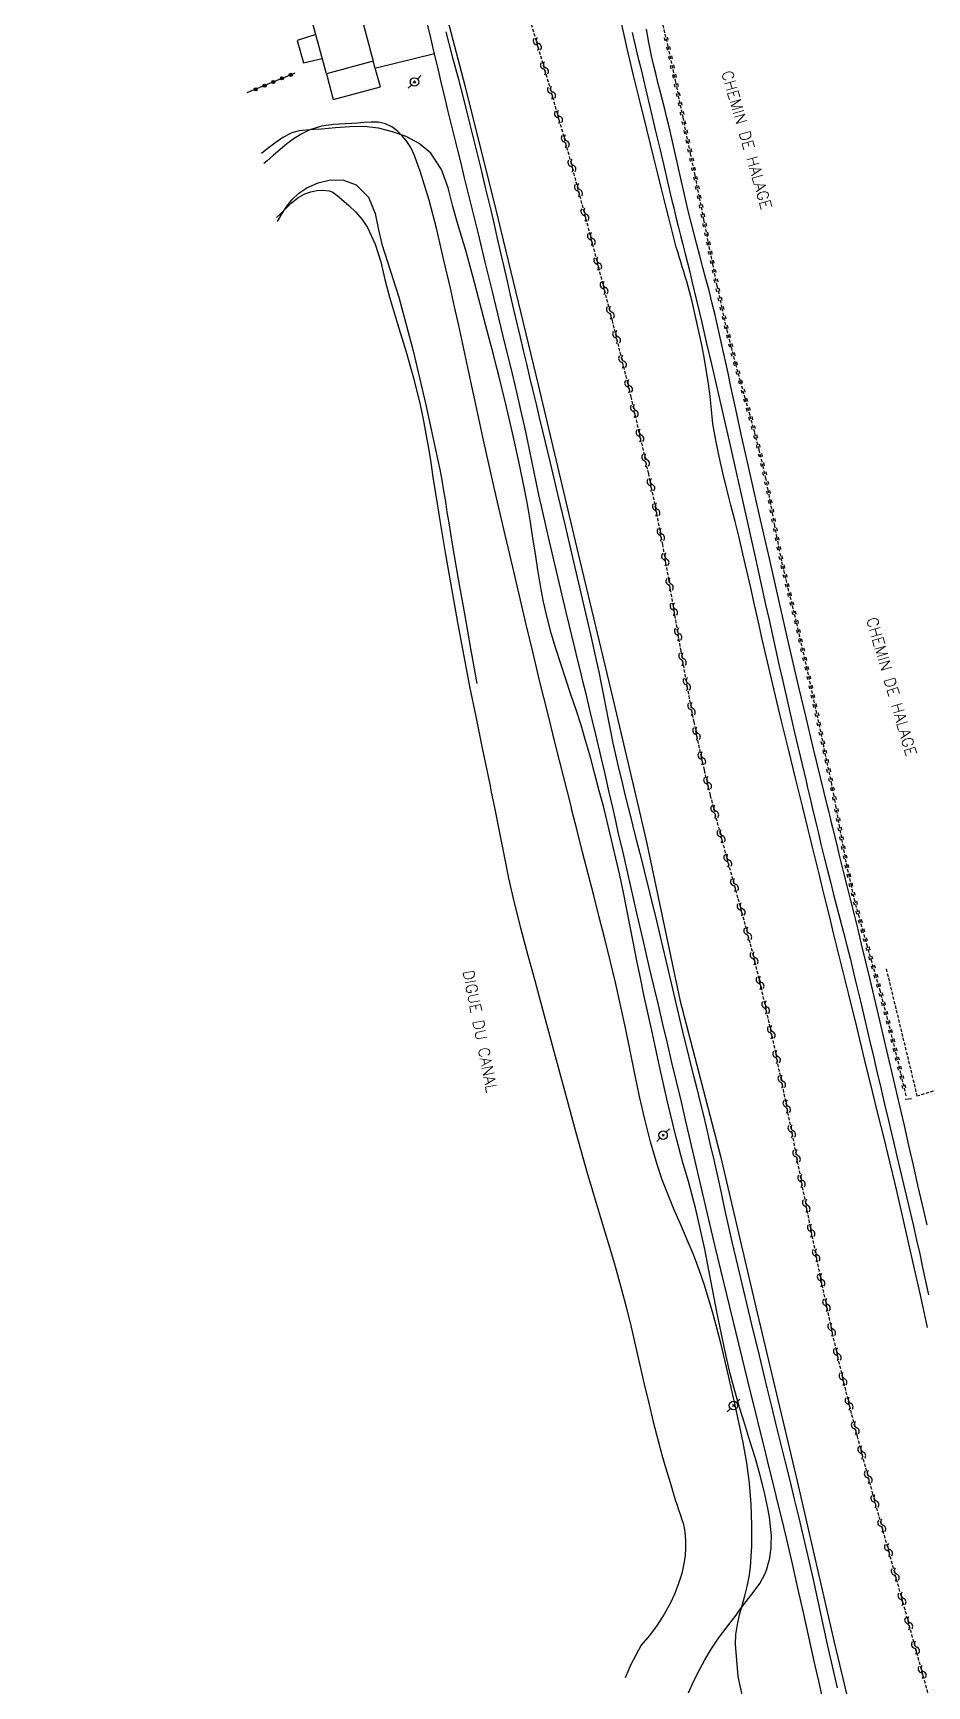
# Model space of a CAD drawing. Header units: millimetres. Extents: x 140000 to 141000, y 143000 to 144000.
# Drawn here: x 140014 to 140155.4, y 143532.1 to 143793.5 of the extents above; entities that cross this region are included whole.
import ezdxf
from ezdxf.enums import TextEntityAlignment as Align

# ---------------------------------------------------------------- set-up
doc = ezdxf.new("R2010")
doc.units = ezdxf.units.MM
doc.linetypes.add('DASHED', pattern=[0.75, 0.5, -0.25])
doc.layers.get('0').update_dxf_attribs({"linetype": 'CONTINUOUS'})
for name, color, linetype in [('W0008', 7, 'CONTINUOUS'), ('W0017', 7, 'CONTINUOUS'), ('W0101', 7, 'CONTINUOUS'), ('W0104', 1, 'CONTINUOUS'), ('W0112', 1, 'DASHED'), ('W0120', 7, 'CONTINUOUS'), ('W0220', 5, 'DASHED'), ('W0300', 7, 'CONTINUOUS'), ('W0323', 7, 'CONTINUOUS'), ('W0473', 7, 'CONTINUOUS'), ('W0500', 5, 'DASHED'), ('W0510', 5, 'CONTINUOUS'), ('W0989', 7, 'CONTINUOUS')]:
    doc.layers.add(name, color=color, linetype=linetype)
doc.styles.get("Standard").update_dxf_attribs({"font": 'romans.shx', "width": 0.85})

# ---------------------------------------------------------------- blocks, each defined once
blk = doc.blocks.new('T473')
for p, q in [((-0.166667, 0.166667), (0.166667, -0.166667)), ((-0.166667, -0.166667), (0.166667, 0.166667)), ((0.500001, 0.500001), (1.000002, 1.000002)), ((-1.000002, -1.000002), (-0.500001, -0.500001))]:
    blk.add_line(p, q)
blk.add_ellipse((0, 0), major_axis=(0.471405, 0.471405), ratio=1, start_param=5.4977871438, end_param=11.780972451)
blk = doc.blocks.new('t323o')
at = {"color": 0, "linetype": 'Continuous'}
for radius in [0.25, 0.15]:
    blk.add_circle((0, 0), radius, dxfattribs=at)
blk = doc.blocks.new('t220o')
at = {"color": 0, "linetype": 'Continuous'}
for p, q in [((-0.25, 0.25), (0.25, 0.25)), ((-0.25, -0.25), (0.25, -0.25))]:
    blk.add_line(p, q, dxfattribs=at)
blk = doc.blocks.new('t500o')
at = {"color": 0, "linetype": 'Continuous'}
for centre, start, end in [((-0.5, 0.625), 216.8699, 323.1301), ((0.5, -0.125), 36.8699, 143.1301), ((0.5, -0.625), 36.8699, 143.1301), ((-0.5, 0.125), 216.8699, 323.1301)]:
    blk.add_arc(centre, 0.625, start, end, dxfattribs=at)

msp = doc.modelspace()

# ---------------------------------------------------------------- linework, layer by layer
at = {"layer": 'W0008'}
for points in [[(140105.69, 143671), (140105.08, 143673.67), (140104.47, 143676.33), (140103.86, 143679), (140103.23, 143681.66), (140102.8, 143683.49), (140102.35, 143685.32), (140101.91, 143687.15), (140101.46, 143688.98), (140101.01, 143690.81), (140100.56, 143692.63), (140100.12, 143694.46), (140099.67, 143696.29), (140098.33, 143701.89), (140096.99, 143707.48), (140095.67, 143713.08), (140094.39, 143718.69), (140093.99, 143720.47), (140093.62, 143722.26), (140093.24, 143724.04), (140092.88, 143725.83), (140092.51, 143727.61), (140092.14, 143729.4), (140091.76, 143731.18), (140091.36, 143732.96), (140090.5, 143736.72), (140089.6, 143740.47), (140088.68, 143744.22), (140087.77, 143747.97), (140086.65, 143752.63), (140085.51, 143757.28), (140084.38, 143761.94), (140083.24, 143766.59), (140082.73, 143768.69), (140082.21, 143770.79), (140081.69, 143772.89), (140081.17, 143774.98), (140080.66, 143777.08), (140080.14, 143779.18), (140079.62, 143781.27), (140079.11, 143783.37), (140078.72, 143785.01), (140078.33, 143786.64), (140077.95, 143788.28), (140077.57, 143789.92), (140077.18, 143791.55), (140076.79, 143793.19), (140076.39, 143794.82)], [(140079.3, 143793.65), (140080.26, 143789.99), (140081.21, 143786.33), (140082.16, 143782.67), (140083.08, 143779.01), (140083.93, 143775.63), (140084.76, 143772.25), (140085.58, 143768.86), (140086.38, 143765.47), (140086.91, 143763.23), (140087.43, 143760.99), (140087.94, 143758.75), (140088.46, 143756.51), (140088.97, 143754.27), (140089.48, 143752.03), (140089.99, 143749.79), (140090.52, 143747.55), (140091.02, 143745.42), (140091.52, 143743.3), (140092.03, 143741.17), (140092.54, 143739.05), (140093.05, 143736.93), (140093.56, 143734.8), (140094.07, 143732.68), (140094.58, 143730.55), (140095.77, 143725.55), (140096.96, 143720.55), (140098.15, 143715.55), (140099.33, 143710.54), (140100.28, 143706.5), (140101.23, 143702.45), (140102.16, 143698.4), (140103.07, 143694.34), (140103.46, 143692.47), (140103.85, 143690.6), (140104.22, 143688.72), (140104.58, 143686.84), (140104.95, 143684.96), (140105.32, 143683.09), (140105.71, 143681.21), (140106.12, 143679.34), (140106.6, 143677.25), (140107.1, 143675.17), (140107.6, 143673.08), (140108.12, 143671)], [(140139.71, 143671), (140138.55, 143675.76), (140137.4, 143680.52), (140136.26, 143685.28), (140135.13, 143690.05), (140133.55, 143696.83), (140131.99, 143703.61), (140130.45, 143710.4), (140128.91, 143717.19), (140127.96, 143721.4), (140127.01, 143725.61), (140126.07, 143729.82), (140125.14, 143734.03), (140124.72, 143735.92), (140124.32, 143737.8), (140123.92, 143739.69), (140123.52, 143741.58), (140123.11, 143743.47), (140122.7, 143745.36), (140122.27, 143747.24), (140121.83, 143749.12), (140121.38, 143750.95), (140120.91, 143752.78), (140120.43, 143754.61), (140119.94, 143756.43), (140119.45, 143758.25), (140118.96, 143760.07), (140118.49, 143761.9), (140118.03, 143763.73), (140117.58, 143765.59), (140117.14, 143767.46), (140116.72, 143769.32), (140116.3, 143771.19), (140115.88, 143773.06), (140115.45, 143774.93), (140115.03, 143776.8), (140114.59, 143778.66), (140114.25, 143780.07), (140113.9, 143781.47), (140113.54, 143782.87), (140113.18, 143784.27), (140112.83, 143785.67), (140112.48, 143787.08), (140112.15, 143788.49), (140111.83, 143789.9), (140111.4, 143792), (140111, 143794.11)], [(140108.74, 143793.55), (140109.07, 143792.19), (140109.4, 143790.83), (140109.73, 143789.48), (140110.06, 143788.12), (140110.39, 143786.76), (140111.08, 143783.83), (140111.78, 143780.9), (140112.47, 143777.96), (140113.16, 143775.03), (140113.43, 143773.88), (140113.7, 143772.73), (140113.97, 143771.58), (140114.24, 143770.43), (140114.51, 143769.28), (140114.78, 143768.13), (140115.05, 143766.98), (140115.33, 143765.83), (140115.68, 143764.38), (140116.04, 143762.93), (140116.4, 143761.48), (140116.77, 143760.04), (140117.13, 143758.59), (140117.49, 143757.15), (140117.85, 143755.7), (140118.2, 143754.25), (140118.98, 143750.97), (140119.75, 143747.69), (140120.52, 143744.41), (140121.28, 143741.13), (140122.02, 143737.92), (140122.76, 143734.7), (140123.5, 143731.49), (140124.23, 143728.27), (140125.24, 143723.81), (140126.25, 143719.35), (140127.26, 143714.89), (140128.26, 143710.42), (140128.8, 143707.99), (140129.34, 143705.56), (140129.87, 143703.13), (140130.41, 143700.7), (140130.95, 143698.27), (140131.48, 143695.84), (140132.03, 143693.41), (140132.58, 143690.99), (140133.49, 143687.03), (140134.4, 143683.09), (140135.33, 143679.14), (140136.26, 143675.19), (140136.51, 143674.14), (140136.75, 143673.1), (140137, 143672.05), (140137.24, 143671)], [(140139.29, 143528.35), (140138.42, 143532.2), (140137.56, 143536.05), (140136.7, 143539.9), (140135.84, 143543.74), (140134.97, 143547.59), (140134.09, 143551.44), (140133.2, 143555.28), (140132.51, 143558.18), (140131.81, 143561.07), (140131.1, 143563.97), (140130.38, 143566.86), (140129.67, 143569.76), (140128.95, 143572.65), (140128.24, 143575.54), (140127.53, 143578.44), (140126.1, 143584.28), (140124.67, 143590.12), (140123.24, 143595.96), (140121.84, 143601.8), (140121.25, 143604.28), (140120.67, 143606.76), (140120.09, 143609.24), (140119.51, 143611.73), (140118.94, 143614.21), (140118.36, 143616.69), (140117.78, 143619.17), (140117.2, 143621.65), (140116.49, 143624.68), (140115.77, 143627.71), (140115.05, 143630.73), (140114.33, 143633.76), (140113.61, 143636.79), (140112.9, 143639.81), (140112.18, 143642.84), (140111.47, 143645.87), (140110.49, 143650.08), (140109.51, 143654.3), (140108.54, 143658.51), (140107.57, 143662.73), (140107.1, 143664.79), (140106.62, 143666.86), (140106.15, 143668.93), (140105.69, 143671)], [(140108.12, 143671), (140108.58, 143669.18), (140109.04, 143667.37), (140109.5, 143665.56), (140109.96, 143663.74), (140110.42, 143661.93), (140110.88, 143660.11), (140111.33, 143658.29), (140111.77, 143656.47), (140112.37, 143654.01), (140112.95, 143651.54), (140113.53, 143649.07), (140114.11, 143646.6), (140114.69, 143644.12), (140115.27, 143641.65), (140115.85, 143639.19), (140116.45, 143636.72), (140116.94, 143634.69), (140117.45, 143632.67), (140117.95, 143630.64), (140118.46, 143628.62), (140118.97, 143626.6), (140119.48, 143624.57), (140119.97, 143622.54), (140120.46, 143620.51), (140121.06, 143617.92), (140121.65, 143615.32), (140122.23, 143612.72), (140122.81, 143610.12), (140123.38, 143607.52), (140123.96, 143604.92), (140124.54, 143602.33), (140125.14, 143599.73), (140126.35, 143594.61), (140127.58, 143589.49), (140128.82, 143584.38), (140130.06, 143579.26), (140130.78, 143576.33), (140131.5, 143573.39), (140132.23, 143570.46), (140132.95, 143567.53), (140133.68, 143564.59), (140134.4, 143561.66), (140135.11, 143558.72), (140135.81, 143555.78), (140136.6, 143552.37), (140137.36, 143548.95), (140138.11, 143545.52), (140138.84, 143542.09), (140139.59, 143538.67), (140140.37, 143535.25), (140141.19, 143531.84)], [(140137.24, 143671), (140137.7, 143669.08), (140138.15, 143667.16), (140138.61, 143665.24), (140139.08, 143663.32), (140139.59, 143661.3), (140140.1, 143659.29), (140140.62, 143657.28), (140141.15, 143655.27), (140141.67, 143653.25), (140142.19, 143651.24), (140142.7, 143649.23), (140143.21, 143647.21), (140144.04, 143643.8), (140144.85, 143640.39), (140145.65, 143636.97), (140146.46, 143633.55), (140146.85, 143631.9), (140147.24, 143630.25), (140147.62, 143628.6), (140148.01, 143626.95), (140148.4, 143625.3), (140148.78, 143623.65), (140149.17, 143622), (140149.56, 143620.35), (140150.08, 143618.14), (140150.61, 143615.92), (140151.14, 143613.7), (140151.67, 143611.48), (140152.19, 143609.27), (140152.71, 143607.05), (140153.23, 143604.83), (140153.74, 143602.61), (140154.23, 143600.45), (140154.69, 143598.29), (140155.15, 143596.13), (140155.6, 143593.97)], [(140155.4, 143605.06), (140154.67, 143608.19), (140153.95, 143611.33), (140153.24, 143614.47), (140152.52, 143617.6), (140151.81, 143620.74), (140151.09, 143623.88), (140150.36, 143627.01), (140149.05, 143632.62), (140147.72, 143638.23), (140146.39, 143643.84), (140145.04, 143649.44), (140144.48, 143651.74), (140143.91, 143654.04), (140143.34, 143656.34), (140142.77, 143658.64), (140142.19, 143660.93), (140141.62, 143663.23), (140141.05, 143665.53), (140140.49, 143667.83), (140140.29, 143668.62), (140140.1, 143669.41), (140139.9, 143670.21), (140139.71, 143671)]]:
    msp.add_lwpolyline(points, dxfattribs=at)
at = {"layer": 'W0017'}
msp.add_lwpolyline([(140068.29, 143788), (140077.48, 143790.24)], dxfattribs=at)
at = {"layer": 'W0101'}
msp.add_lwpolyline([(140064.01, 143803.39), (140067.8, 143789.02), (140060.41, 143787.02), (140056.48, 143801.58)], close=True, dxfattribs=at)
at = {"layer": 'W0104'}
for points in [[(140058.72, 143793.27), (140055.75, 143792.32), (140056.76, 143788.77), (140059.75, 143789.47)], [(140060.41, 143787.02), (140061.48, 143783), (140068.97, 143784.99), (140067.8, 143789.02)]]:
    msp.add_lwpolyline(points, dxfattribs=at)
at = {"layer": 'W0112'}
for points in [[(140148.93, 143645.53), (140153.8, 143625.42)], [(140153.8, 143625.42), (140158.6, 143626.88)]]:
    msp.add_lwpolyline(points, dxfattribs=at)
at = {"layer": 'W0120'}
msp.add_lwpolyline([(140151.95, 143624.89), (140152.94, 143625.01)], dxfattribs=at)
at = {"layer": 'W0220'}
for points in [[(140141.03, 143671), (140140.86, 143671.93), (140140.68, 143672.86), (140140.5, 143673.78), (140140.32, 143674.71), (140139.05, 143680.78), (140137.76, 143686.85), (140136.43, 143692.91), (140135.06, 143698.96), (140134.74, 143700.35), (140134.41, 143701.73), (140134.07, 143703.12), (140133.72, 143704.5), (140133.38, 143705.88), (140133.05, 143707.26), (140132.72, 143708.65), (140132.41, 143710.03), (140132.02, 143711.89), (140131.66, 143713.75), (140131.31, 143715.61), (140130.97, 143717.47), (140130.63, 143719.33), (140130.28, 143721.19), (140129.9, 143723.05), (140129.49, 143724.9), (140128.84, 143727.62), (140128.14, 143730.33), (140127.4, 143733.03), (140126.64, 143735.73), (140125.89, 143738.43), (140125.14, 143741.13), (140124.43, 143743.84), (140123.76, 143746.56), (140122.97, 143750.03), (140122.21, 143753.52), (140121.49, 143757.01), (140120.79, 143760.51), (140120.1, 143764.01), (140119.4, 143767.51), (140118.7, 143771), (140117.97, 143774.49), (140116.81, 143780.11), (140115.66, 143785.74), (140114.45, 143791.35), (140113.11, 143796.94)], [(140152.1, 143625.43), (140151.27, 143628.96), (140150.42, 143632.49), (140149.54, 143636.02), (140148.64, 143639.54), (140148.01, 143641.92), (140147.34, 143644.3), (140146.66, 143646.67), (140145.98, 143649.04), (140145.3, 143651.41), (140144.64, 143653.78), (140144.01, 143656.17), (140143.43, 143658.57), (140142.75, 143661.66), (140142.16, 143664.77), (140141.6, 143667.89), (140141.03, 143671)]]:
    msp.add_lwpolyline(points, dxfattribs=at)
at = {"layer": 'W0300'}
for points in [[(140099.14, 143671), (140097.89, 143675.97), (140096.64, 143680.95), (140095.4, 143685.93), (140094.17, 143690.91), (140093.08, 143695.43), (140092, 143699.96), (140090.93, 143704.49), (140089.86, 143709.02), (140088.66, 143714.16), (140087.47, 143719.29), (140086.29, 143724.43), (140085.13, 143729.57), (140084.48, 143732.51), (140083.85, 143735.46), (140083.23, 143738.41), (140082.61, 143741.36), (140081.98, 143744.31), (140081.34, 143747.25), (140080.68, 143750.2), (140080, 143753.13), (140078.92, 143757.78), (140077.84, 143762.44), (140076.64, 143767.08), (140075.2, 143771.64), (140074.77, 143772.89), (140074.32, 143774.14), (140073.76, 143775.37), (140073.03, 143776.5), (140072.35, 143777.3), (140071.58, 143778.03), (140070.72, 143778.66), (140069.75, 143779.12), (140068.64, 143779.38), (140067.5, 143779.41), (140066.39, 143779.33), (140065.3, 143779.24), (140063.43, 143779.15), (140061.53, 143779.02), (140059.63, 143778.74), (140057.79, 143778.17), (140056.51, 143777.55), (140055.29, 143776.81), (140054.15, 143775.97), (140053.06, 143775.07), (140052.01, 143774.16), (140050.97, 143773.24), (140050.5, 143772.84)], [(140052.67, 143763.71), (140053.22, 143764.68), (140054.02, 143765.94), (140054.93, 143767.12), (140056.02, 143768.18), (140057.29, 143769.03), (140059.07, 143769.81), (140061.03, 143770.29), (140063.12, 143770.24), (140065.1, 143769.48), (140067.04, 143767.53), (140068.1, 143764.96), (140068.62, 143762.39), (140069.17, 143760.11), (140071.83, 143751.74), (140074.1, 143743.26), (140076.11, 143734.72), (140077.99, 143726.16), (140078.33, 143724.48), (140078.64, 143722.8), (140078.93, 143721.11), (140079.21, 143719.42), (140079.47, 143717.73), (140079.74, 143716.03), (140080.01, 143714.34), (140080.3, 143712.65), (140081.26, 143707.15), (140082.23, 143701.65), (140083.21, 143696.15), (140084.2, 143690.65)], [(140126.61, 143528.58), (140125.54, 143533.6), (140125.1, 143538.71), (140125.17, 143540.28), (140125.39, 143541.83), (140125.73, 143543.36), (140126.13, 143544.86), (140126.55, 143546.35), (140126.95, 143547.85), (140127.27, 143549.37), (140127.48, 143550.91), (140127.68, 143554.22), (140127.7, 143557.54), (140127.57, 143560.86), (140127.3, 143564.17), (140126.88, 143567.41), (140126.3, 143570.62), (140125.62, 143573.81), (140124.92, 143576.99), (140123.88, 143581.65), (140122.78, 143586.31), (140121.57, 143590.93), (140120.2, 143595.51), (140119.36, 143597.94), (140118.43, 143600.33), (140117.44, 143602.69), (140116.43, 143605.04), (140115.41, 143607.4), (140114.43, 143609.77), (140113.52, 143612.16), (140112.71, 143614.6), (140111.68, 143618.15), (140110.76, 143621.73), (140109.94, 143625.33), (140109.17, 143628.94), (140108.44, 143632.56), (140107.7, 143636.17), (140106.93, 143639.78), (140106.11, 143643.38), (140105.27, 143646.81), (140104.41, 143650.25), (140103.55, 143653.68), (140102.68, 143657.11), (140101.8, 143660.54), (140100.92, 143663.97), (140100.05, 143667.4), (140099.18, 143670.83), (140099.17, 143670.87), (140099.16, 143670.91), (140099.15, 143670.96), (140099.14, 143671)]]:
    msp.add_lwpolyline(points, dxfattribs=at)
at = {"layer": 'W0323'}
msp.add_lwpolyline([(140055.42, 143787.14), (140047.82, 143784.02)], dxfattribs=at)
at = {"layer": 'W0500'}
for points in [[(140121.64, 143671), (140121.14, 143672.99), (140120.66, 143674.97), (140120.18, 143676.97), (140119.73, 143678.96), (140118.55, 143684.54), (140117.48, 143690.14), (140116.48, 143695.76), (140115.52, 143701.38), (140114.57, 143707), (140113.58, 143712.61), (140112.52, 143718.21), (140111.37, 143723.8), (140108.61, 143735.91), (140105.64, 143747.98), (140102.54, 143760.02), (140099.36, 143772.03), (140097.98, 143777.09), (140096.55, 143782.13), (140095.1, 143787.17), (140093.62, 143792.2), (140092.14, 143797.23)], [(140157.55, 143523.84), (140154.71, 143534), (140151.91, 143544.17), (140149.38, 143553.31), (140146.84, 143562.44), (140144.37, 143571.59), (140142.07, 143580.79), (140140.31, 143588.47), (140138.66, 143596.18), (140137.11, 143603.9), (140135.6, 143611.63), (140134.09, 143619.36), (140132.54, 143627.09), (140130.92, 143634.8), (140129.19, 143642.49), (140128.32, 143646.07), (140127.41, 143649.64), (140126.46, 143653.21), (140125.49, 143656.76), (140124.5, 143660.32), (140123.53, 143663.87), (140122.57, 143667.43), (140121.64, 143671)]]:
    msp.add_lwpolyline(points, dxfattribs=at)
at = {"layer": 'W0510'}
for points in [[(140014, 143932.05), (140023.77, 143918.59), (140027.75, 143909.23), (140033.91, 143899.4), (140041.66, 143886.99), (140049.67, 143873.77), (140057.86, 143860.65), (140062.44, 143851.42), (140065.8, 143842.9), (140069.63, 143832.94), (140073.2, 143821.31), (140076.52, 143807.13), (140082.31, 143785.21), (140087.21, 143765.51), (140093.9, 143737.88), (140100.24, 143711.11), (140105.67, 143688.45), (140109.76, 143671)], [(140135.74, 143671), (140134.6, 143675.64), (140133.46, 143680.27), (140132.33, 143684.91), (140131.22, 143689.56), (140130.59, 143692.25), (140129.96, 143694.95), (140129.34, 143697.65), (140128.73, 143700.35), (140128.12, 143703.05), (140127.5, 143705.74), (140126.89, 143708.44), (140126.27, 143711.14), (140125.66, 143713.71), (140125.03, 143716.27), (140124.38, 143718.83), (140123.74, 143721.38), (140123.11, 143723.95), (140122.53, 143726.53), (140121.99, 143729.11), (140121.53, 143731.71), (140121.45, 143732.25), (140121.39, 143732.8), (140121.34, 143733.34), (140121.3, 143733.88), (140121.26, 143734.43), (140121.22, 143734.97), (140121.17, 143735.51), (140121.1, 143736.05), (140120.83, 143738.02), (140120.52, 143739.99), (140120.18, 143741.94), (140119.81, 143743.9), (140119.32, 143746.29), (140118.79, 143748.68), (140118.22, 143751.05), (140117.61, 143753.42), (140117.39, 143754.2), (140117.16, 143754.99), (140116.93, 143755.76), (140116.68, 143756.54), (140116.44, 143757.32), (140116.19, 143758.09), (140115.96, 143758.87), (140115.74, 143759.65), (140115.12, 143761.94), (140114.54, 143764.24), (140113.97, 143766.54), (140113.39, 143768.84), (140112.8, 143771.2), (140112.21, 143773.56), (140111.63, 143775.93), (140111.05, 143778.29), (140110.01, 143782.53), (140108.97, 143786.77), (140107.96, 143791.02), (140107.04, 143795.29)], [(140104.25, 143671), (140103.56, 143673.66), (140102.86, 143676.32), (140102.14, 143678.98), (140101.39, 143681.63), (140100.67, 143684.07), (140099.89, 143686.49), (140099.08, 143688.91), (140098.26, 143691.32), (140097.45, 143693.74), (140096.68, 143696.16), (140095.96, 143698.61), (140095.31, 143701.08), (140094.75, 143703.57), (140094.27, 143706.08), (140093.84, 143708.59), (140093.45, 143711.11), (140093.07, 143713.63), (140092.68, 143716.15), (140092.25, 143718.67), (140091.78, 143721.17), (140090.83, 143725.73), (140089.81, 143730.28), (140088.75, 143734.81), (140087.65, 143739.34), (140087.21, 143741.1), (140086.75, 143742.86), (140086.28, 143744.61), (140085.81, 143746.37), (140084.7, 143750.6), (140083.6, 143754.85), (140082.44, 143759.08), (140081.16, 143763.27), (140080.39, 143766.07), (140079.68, 143769.02), (140078.62, 143771.93), (140076.89, 143774.49), (140075.09, 143776.02), (140073.02, 143777.12), (140070.84, 143777.88), (140068.64, 143778.42), (140066.38, 143778.71), (140064.1, 143778.67), (140061.85, 143778.47), (140059.63, 143778.28), (140058.46, 143778.21), (140057.27, 143778.15), (140056.08, 143778.01), (140054.93, 143777.69), (140053.52, 143776.99), (140052.23, 143776.09), (140051, 143775.12), (140050.11, 143774.45)], [(140052.53, 143764.3), (140053.02, 143764.79), (140053.92, 143765.68), (140054.84, 143766.6), (140055.86, 143767.43), (140057, 143768.08), (140057.91, 143768.4), (140058.86, 143768.6), (140059.84, 143768.65), (140060.81, 143768.51), (140061.39, 143768.3), (140061.9, 143767.97), (140062.37, 143767.58), (140062.81, 143767.2), (140063.95, 143766.21), (140065.04, 143765.16), (140066.05, 143764.02), (140066.9, 143762.75), (140068.13, 143760.11), (140068.98, 143757.32), (140069.65, 143754.5), (140070.38, 143751.74), (140071.66, 143747.5), (140072.94, 143743.25), (140074.15, 143738.98), (140075.21, 143734.67), (140075.7, 143732.41), (140076.13, 143730.13), (140076.52, 143727.85), (140076.89, 143725.56), (140077.24, 143723.27), (140077.59, 143720.99), (140077.95, 143718.7), (140078.33, 143716.42), (140079.25, 143711.04), (140080.18, 143705.67), (140081.12, 143700.3), (140082.11, 143694.93), (140083.04, 143690.17), (140084.01, 143685.42), (140085, 143680.67), (140085.98, 143675.93), (140086.23, 143674.7), (140086.48, 143673.46), (140086.72, 143672.23), (140086.97, 143671)], [(140086.97, 143671), (140087.7, 143667.29), (140088.44, 143663.57), (140089.22, 143659.87), (140090.05, 143656.17), (140091.09, 143651.99), (140092.2, 143647.82), (140093.34, 143643.67), (140094.48, 143639.51), (140096.26, 143632.89), (140098.04, 143626.27), (140099.85, 143619.65), (140101.7, 143613.05), (140102.36, 143610.77), (140103.04, 143608.49), (140103.73, 143606.22), (140104.42, 143603.95), (140105.12, 143601.68), (140105.79, 143599.4), (140106.45, 143597.12), (140107.08, 143594.83), (140107.86, 143591.85), (140108.59, 143588.86), (140109.29, 143585.86), (140109.98, 143582.86), (140110.67, 143579.86), (140111.37, 143576.86), (140112.09, 143573.87), (140112.86, 143570.88), (140113.46, 143568.68), (140114.09, 143566.49), (140114.74, 143564.31), (140115.38, 143562.12), (140115.6, 143561.41), (140115.85, 143560.7), (140116.1, 143560), (140116.35, 143559.29), (140116.58, 143558.58), (140116.8, 143557.85), (140116.97, 143557.12), (140117.1, 143556.37), (140117.2, 143555.16), (140117.21, 143553.94), (140117.13, 143552.72), (140116.95, 143551.51), (140116.59, 143549.9), (140116.11, 143548.31), (140115.52, 143546.77), (140114.82, 143545.27), (140113.84, 143543.47), (140112.73, 143541.76), (140111.51, 143540.12), (140110.18, 143538.57)], [(140117.67, 143531.06), (140118.47, 143532.83), (140119.34, 143534.57), (140120.27, 143536.28), (140121.27, 143537.95), (140121.78, 143538.75), (140122.32, 143539.53), (140122.88, 143540.3), (140123.46, 143541.06), (140124.03, 143541.82), (140124.61, 143542.57), (140125.18, 143543.33), (140125.74, 143544.1), (140126.8, 143545.5), (140127.9, 143546.89), (140128.94, 143548.35), (140129.78, 143549.93), (140130, 143550.46), (140130.18, 143551.01), (140130.34, 143551.57), (140130.47, 143552.14), (140130.58, 143552.7), (140130.66, 143553.27), (140130.72, 143553.85), (140130.76, 143554.42), (140130.78, 143555.89), (140130.66, 143557.35), (140130.45, 143558.79), (140130.2, 143560.22), (140129.63, 143562.93), (140128.95, 143565.6), (140128.2, 143568.26), (140127.38, 143570.9), (140126.56, 143573.53), (140125.74, 143576.16), (140124.97, 143578.81), (140124.28, 143581.48), (140123.52, 143584.74), (140122.82, 143588.02), (140122.16, 143591.3), (140121.52, 143594.59), (140120.89, 143597.88), (140120.23, 143601.17), (140119.53, 143604.45), (140118.77, 143607.71), (140118.42, 143609.11), (140118.04, 143610.51), (140117.65, 143611.9), (140117.24, 143613.29), (140116.84, 143614.67), (140116.44, 143616.06), (140116.06, 143617.46), (140115.7, 143618.86), (140114.34, 143624.47), (140113.07, 143630.11), (140111.84, 143635.75), (140110.62, 143641.4), (140110.06, 143644.1), (140109.51, 143646.8), (140108.98, 143649.5), (140108.45, 143652.21), (140107.91, 143654.91), (140107.37, 143657.61), (140106.79, 143660.31), (140106.19, 143663), (140105.72, 143665), (140105.24, 143667), (140104.75, 143669), (140104.25, 143671)], [(140109.76, 143671), (140111.09, 143665.33), (140116.29, 143640.63), (140122.73, 143615.89), (140128.53, 143591.1), (140134.85, 143564.52), (140140.68, 143539.06), (140145.73, 143518.07), (140151.18, 143494.83)], [(140155.47, 143588.83), (140155.26, 143589.8), (140155.05, 143590.78), (140154.84, 143591.75), (140154.63, 143592.72), (140154.41, 143593.7), (140153.41, 143598.1), (140152.41, 143602.51), (140151.4, 143606.91), (140150.38, 143611.31), (140149.49, 143615.02), (140148.59, 143618.73), (140147.68, 143622.43), (140146.77, 143626.14), (140145.52, 143631.24), (140144.27, 143636.34), (140143.01, 143641.44), (140141.76, 143646.54), (140141.19, 143648.84), (140140.62, 143651.15), (140140.06, 143653.45), (140139.49, 143655.75), (140138.92, 143658.05), (140138.36, 143660.35), (140137.79, 143662.66), (140137.22, 143664.96), (140136.85, 143666.47), (140136.48, 143667.98), (140136.11, 143669.49), (140135.74, 143671)], [(140110.18, 143538.57), (140108.47, 143535.43), (140107.66, 143533.41)]]:
    msp.add_lwpolyline(points, dxfattribs=at)

# ---------------------------------------------------------------- block references
at = {"layer": 'W0220'}
for p, rotation in [((140114.17, 143792.53), 103.5474973093514), ((140114.51, 143791.07), 102.1314673746345), ((140114.83, 143789.6), 102.1314673746345), ((140115.14, 143788.14), 102.1314673746345), ((140115.46, 143786.67), 102.1314673746345), ((140115.77, 143785.2), 101.5182230494396), ((140116.07, 143783.73), 101.5182230494396), ((140116.37, 143782.26), 101.5182230494396), ((140116.67, 143780.79), 101.5182230494396), ((140116.97, 143779.32), 101.7084660878132), ((140117.27, 143777.86), 101.7084660878132), ((140117.58, 143776.39), 101.7084660878132), ((140117.88, 143774.92), 101.7084660878132), ((140118.19, 143773.45), 101.7607203151303), ((140118.49, 143771.98), 101.7607203151303), ((140118.8, 143770.51), 101.4073297361549), ((140119.09, 143769.04), 101.4073297361549), ((140119.39, 143767.57), 101.4073297361549), ((140119.68, 143766.1), 101.212486174522), ((140119.97, 143764.63), 101.212486174522), ((140120.26, 143763.16), 101.1761983245478), ((140120.55, 143761.69), 101.1761983245478), ((140120.85, 143760.21), 101.3386232073168), ((140121.14, 143758.74), 101.3386232073168), ((140121.44, 143757.27), 101.3386232073168), ((140121.74, 143755.8), 101.6997181696677), ((140122.04, 143754.33), 101.6997181696677), ((140122.35, 143752.87), 102.2192556630181), ((140122.67, 143751.4), 102.2192556630181), ((140122.99, 143749.94), 102.8972125335852), ((140123.32, 143748.47), 102.8972125335852), ((140123.66, 143747.01), 102.8972125335852), ((140124.01, 143745.55), 103.8003323101875), ((140124.37, 143744.1), 103.8003323101875), ((140124.74, 143742.64), 104.7370902525233), ((140125.13, 143741.19), 104.7370902525233), ((140125.52, 143739.75), 105.3698419920355), ((140125.92, 143738.3), 105.6984836776945), ((140126.33, 143736.86), 105.6984836776945), ((140126.73, 143735.41), 105.6597626620413), ((140127.14, 143733.97), 105.6597626620413), ((140127.54, 143732.52), 105.2537149005035), ((140127.93, 143731.08), 105.2537149005035), ((140128.32, 143729.63), 104.5436527735243), ((140128.7, 143728.17), 104.5436527735243), ((140129.06, 143726.72), 103.5296927459297), ((140129.41, 143725.26), 103.5296927459297), ((140129.74, 143723.8), 102.4247221507219), ((140130.05, 143722.33), 101.4679304982881), ((140130.34, 143720.86), 100.7847726606474), ((140130.62, 143719.38), 100.7847726606474), ((140130.89, 143717.91), 100.3753394772094), ((140131.16, 143716.43), 100.2914204152867), ((140131.43, 143714.96), 100.5330776255562), ((140131.71, 143713.48), 101.0486251821322), ((140132, 143712.01), 101.0486251821322), ((140132.3, 143710.54), 101.8379944429982), ((140132.62, 143709.08), 102.6192863711102), ((140132.96, 143707.62), 103.2112320842857), ((140133.31, 143706.16), 103.6393503875741), ((140133.67, 143704.7), 103.9036208753015), ((140134.03, 143703.25), 103.9735634785704), ((140134.39, 143701.79), 103.8491596849371), ((140134.75, 143700.33), 103.1086742177517), ((140135.09, 143698.87), 102.6922429733185), ((140135.41, 143697.41), 102.6922429733185), ((140135.74, 143695.94), 102.6922429733185), ((140136.07, 143694.48), 102.6922429733185), ((140136.4, 143693.02), 102.6922429733185), ((140136.73, 143691.55), 102.3771520768374), ((140137.05, 143690.09), 102.3771520768374), ((140137.37, 143688.62), 102.3771520768374), ((140137.69, 143687.16), 102.3771520768374), ((140138.01, 143685.69), 102.0565224976823), ((140138.32, 143684.22), 102.0565224976823), ((140138.63, 143682.76), 102.0565224976823), ((140138.95, 143681.29), 102.0565224976823), ((140139.25, 143679.82), 101.7303542540344), ((140139.56, 143678.35), 101.7303542540344), ((140139.86, 143676.88), 101.7303542540344), ((140140.17, 143675.42), 101.7303542540344), ((140140.47, 143673.95), 101.4099685171074), ((140140.76, 143672.47), 100.8172538829485), ((140141.11, 143670.58), 100.2465132273625), ((140141.38, 143669.11), 100.2465132273625), ((140141.64, 143667.63), 100.2058645518697), ((140141.91, 143666.16), 100.2058645518697), ((140142.17, 143664.68), 100.8824985255375), ((140142.46, 143663.21), 100.8824985255375), ((140142.74, 143661.73), 100.8824985255375), ((140143.06, 143660.27), 102.2757979804809), ((140143.38, 143658.8), 102.2757979804809), ((140143.73, 143657.34), 103.6910303289887), ((140144.09, 143655.89), 104.7202974166578), ((140144.47, 143654.44), 104.7202974166578), ((140144.86, 143652.99), 105.4815257460823), ((140145.26, 143651.54), 105.4815257460823), ((140145.67, 143650.1), 105.9746181911288), ((140146.09, 143648.66), 106.1531783414411), ((140146.5, 143647.22), 106.1531783414411), ((140146.92, 143645.78), 106.0170810461723), ((140147.33, 143644.33), 106.0170810461723), ((140147.74, 143642.89), 105.6125137287264), ((140148.13, 143641.44), 104.939528148793), ((140148.52, 143639.99), 104.939528148793), ((140148.9, 143638.54), 104.3533993765709), ((140149.27, 143637.09), 104.3533993765709), ((140149.64, 143635.64), 103.9653067284534), ((140150, 143634.18), 103.9653067284534), ((140150.36, 143632.72), 103.9653067284534), ((140150.72, 143631.27), 103.5772153792727), ((140151.07, 143629.81), 103.5772153792727), ((140151.42, 143628.35), 103.1891253309174), ((140151.76, 143626.89), 103.1891253309174)]:
    msp.add_blockref('t220o', p, dxfattribs=dict(at, rotation=rotation))
at = {"layer": 'W0323', "rotation": 202.3449367643948}
for p in [(140051.99, 143785.73), (140053.37, 143786.31), (140054.76, 143786.88), (140049.21, 143784.59), (140050.6, 143785.16)]:
    msp.add_blockref('t323o', p, dxfattribs=at)
at = {"layer": 'W0473'}
for p in [(140074.34, 143785.75), (140113.65, 143619.22), (140124.77, 143576.47)]:
    msp.add_blockref('T473', p, dxfattribs=at)
at = {"layer": 'W0500'}
for p, rotation in [((140093.76, 143791.74), 106.3552577197988), ((140094.88, 143787.9), 106.3552577197988), ((140096, 143784.06), 106.1446687178651), ((140097.1, 143780.21), 105.7747706333024), ((140098.18, 143776.36), 105.2455801309115), ((140099.23, 143772.5), 105.2455801309115), ((140100.26, 143768.64), 104.8303099636011), ((140101.28, 143764.77), 104.8303099636011), ((140102.3, 143760.9), 104.8303099636011), ((140103.31, 143757.03), 104.4680334825609), ((140104.31, 143753.16), 104.4680334825609), ((140105.31, 143749.28), 104.4680334825609), ((140106.28, 143745.4), 103.7995003987779), ((140107.23, 143741.52), 103.7995003987779), ((140108.19, 143737.63), 103.7995003987779), ((140109.1, 143733.74), 102.8248219875609), ((140109.99, 143729.84), 102.8248219875609), ((140110.88, 143725.94), 102.8248219875609), ((140111.73, 143722.03), 101.6969048116888), ((140112.54, 143718.12), 100.6785552735805), ((140113.28, 143714.18), 100.6785552735805), ((140114, 143710.25), 99.98861164220939), ((140114.68, 143706.31), 99.62720606619033), ((140115.35, 143702.37), 99.62720606619033), ((140116.02, 143698.42), 99.662078255053), ((140116.71, 143694.48), 100.0931904806492), ((140117.41, 143690.54), 100.0931904806492), ((140118.15, 143686.61), 100.8527403590946), ((140118.94, 143682.69), 101.9405825030326), ((140119.77, 143678.78), 102.8041622515294), ((140120.68, 143674.88), 103.7297145205765), ((140121.81, 143670.36), 104.5929844475626), ((140122.82, 143666.49), 105.0699547660957), ((140123.87, 143662.63), 105.3552838352464), ((140124.93, 143658.78), 105.4489530470433), ((140125.99, 143654.92), 105.3049877008839), ((140127.03, 143651.06), 104.9234423963937), ((140128.04, 143647.19), 104.3503822573385), ((140128.99, 143643.3), 103.5858445933693), ((140129.88, 143639.4), 102.6968286868245), ((140130.76, 143635.5), 102.6968286868245), ((140131.6, 143631.59), 101.8730119261448), ((140132.42, 143627.67), 101.8730119261448), ((140133.21, 143623.75), 101.3156783525829), ((140134, 143619.83), 101.3156783525829), ((140134.76, 143615.91), 101.0248982476974), ((140135.53, 143611.98), 101.0248982476974), ((140136.29, 143608.05), 101.0563123446217), ((140137.06, 143604.13), 101.0563123446217), ((140137.85, 143600.21), 101.4098982118504), ((140138.64, 143596.29), 101.4098982118504), ((140139.48, 143592.37), 102.0299778407557), ((140140.31, 143588.46), 102.9164730746715), ((140141.2, 143584.56), 102.9164730746715), ((140142.1, 143580.66), 104.0559105955768), ((140143.07, 143576.78), 104.0559105955768), ((140144.04, 143572.9), 104.0559105955768), ((140145.06, 143569.04), 105.0979057177094), ((140146.1, 143565.17), 105.0979057177094), ((140147.15, 143561.31), 105.5604679071479), ((140148.23, 143557.46), 105.5604679071479), ((140149.3, 143553.61), 105.5604679071479), ((140150.37, 143549.75), 105.443321413998), ((140151.43, 143545.9), 105.443321413998), ((140152.49, 143542.04), 105.4033033517717), ((140153.56, 143538.18), 105.4033033517717), ((140154.62, 143534.33), 105.4033033517717)]:
    msp.add_blockref('t500o', p, dxfattribs=dict(at, rotation=rotation))

# ---------------------------------------------------------------- texts
at = {"layer": 'W0989'}
for s, rotation, p in [('CHEMIN DE HALAGE', 286.1988, (140126.88, 143776.58)), ('CHEMIN DE HALAGE', 286.1988, (140149.79, 143690.14)), ('DIGUE DU CANAL   ', 281.1445, (140085.06, 143633.89))]:
    msp.add_text(s, height=1.75, rotation=rotation, dxfattribs=at).set_placement(p, align=Align.MIDDLE_CENTER)

doc.saveas('drawing.dxf')
